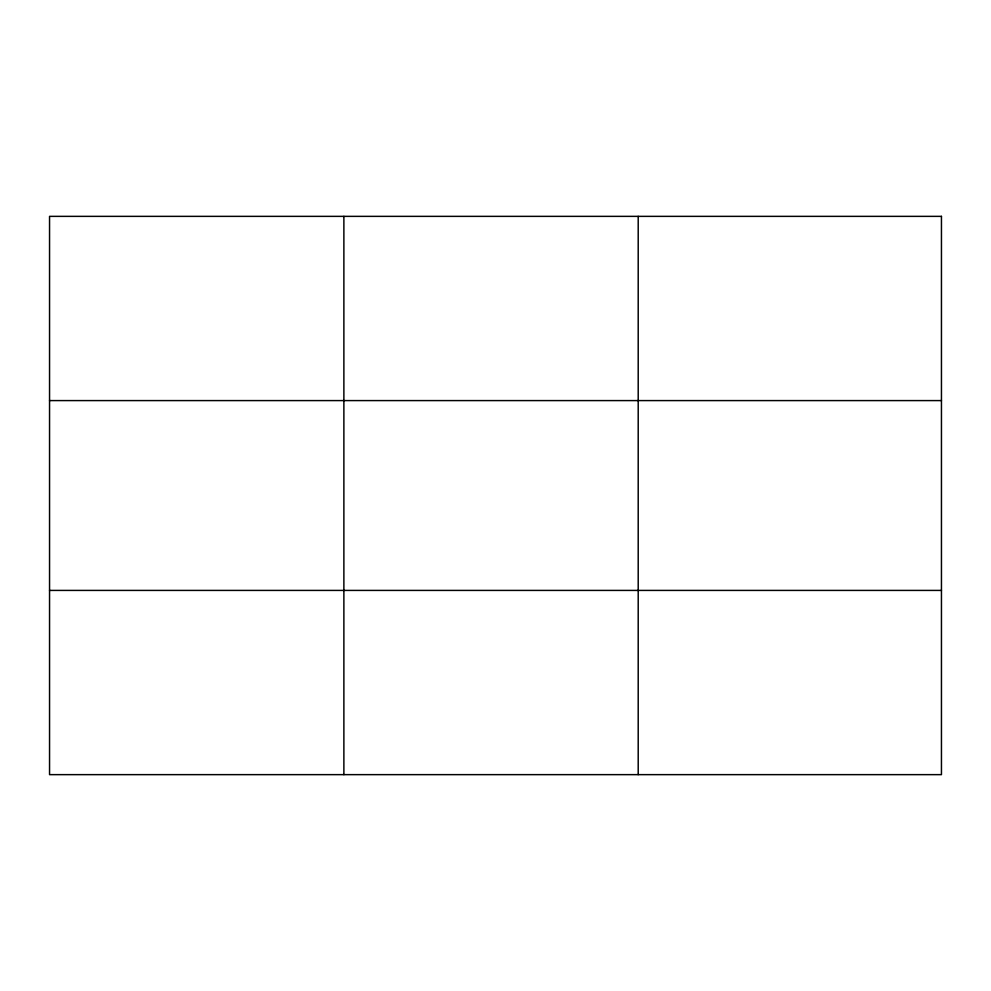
<?xml version="1.0" encoding="UTF-8"?>
<svg xmlns="http://www.w3.org/2000/svg" width="991" height="991" viewBox="0 0 991 991"><rect width="100%" height="100%" fill="white"/><g stroke="black" fill="none" stroke-linecap="round" stroke-linejoin="round"><path stroke-width="1.49" d="M343.877 216.36L343.877 774.64M638.204 216.36L638.204 774.64M49.55 400.587L941.45 400.587M49.55 590.413L941.45 590.413M941.45 216.36L941.45 774.64L49.55 774.64L49.55 216.36L941.45 216.36"/></g></svg>
